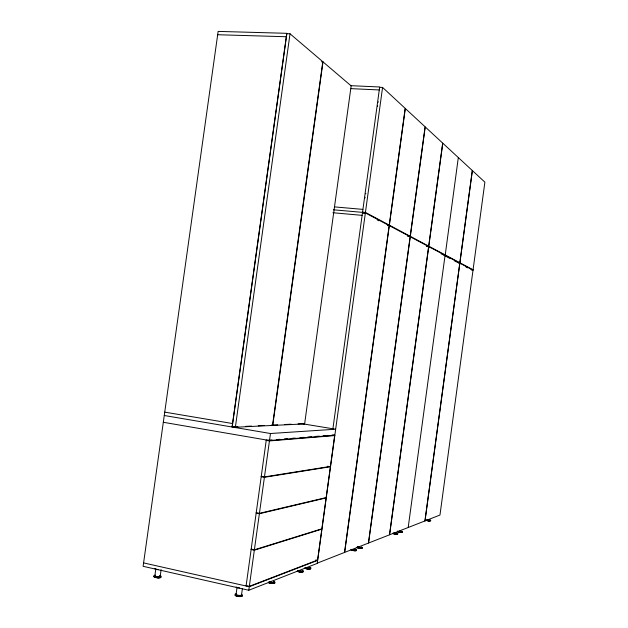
<?xml version="1.0" encoding="UTF-8"?>
<svg xmlns="http://www.w3.org/2000/svg" width="628" height="628" viewBox="0 0 628 628"><rect width="100%" height="100%" fill="white"/><g stroke="black" fill="none" stroke-linecap="round" stroke-linejoin="round"><path stroke-width="0.94" d="M236.136 586.937L236.583 587.635L239.566 587.941M402.163 532.238L400.695 532.309M424.921 520.942L459.782 263.108M459.829 262.747L472.303 170.51M425.023 520.902L459.869 263.156L458.432 263.014M472.382 170.588L459.916 262.794L457.679 262.528M426.365 246.372L428.743 246.608L473.017 270.15L439.969 515.046L408.302 527.457M471.008 269.585L473.065 269.797L484.887 182.167L458.409 157.652M332.824 429.364L379.681 86.986L350.44 85.659M331.859 435.118L334.669 435.589L330.446 466.4L264.459 476.911L261.256 476.322M362.537 212.656L365.37 212.908L317.242 563.387L248.79 590.249L143.113 566.307L218.136 31.4L286.784 33.315L232.07 427.001M382.57 87.433L405.178 108.369L389.234 225.099L365.433 212.413L382.57 87.433L379.728 87.3M365.37 212.908L389.172 225.57L344.521 552.452L317.368 563.096M389.313 225.64L344.678 552.389L368.416 543.087L410.139 236.717L389.313 225.64L387.539 225.476M410.202 236.277L389.376 225.177L405.311 108.495L425.109 126.817L410.202 236.277L407.682 236.042M410.32 236.348L425.227 126.927L442.685 143.098L428.689 246.137L410.32 236.348L407.808 236.104M428.743 246.608L389.603 534.781L408.192 527.504L445.071 255.29L443.564 255.141M473.065 269.797L428.798 246.2L442.795 143.192L458.314 157.565L445.228 254.96L443.619 254.756M235.367 427.236L290.026 33.786L286.855 33.7L232.234 426.702L235.367 427.236L272.521 425.446L322.808 61.717L290.026 33.786M236.081 594.386L237.062 587.266M241.505 594.991L242.369 588.766M246.082 585.995L266.28 439.993M248.79 590.249L249.277 586.717L317.65 560.357L315.751 559.956M249.332 586.324L254.324 550.199L321.842 529.137L317.611 560.058L249.332 586.324L246.137 585.602M254.379 549.806L259.372 513.728L326.128 497.918L321.889 528.8L254.379 549.806L251.184 549.123M259.427 513.335L264.404 477.304L330.399 466.737L326.168 497.588L259.427 513.335L256.224 512.699M264.459 476.911L269.436 440.935L334.669 435.589M163.311 422.275L269.49 440.542L270.464 433.508L335.627 429.222L300.914 423.523M271.28 425.187L272.74 425.439L322.996 61.882L321.52 61.827M272.74 425.439L304.619 423.9L351.154 85.871L322.996 61.882M154.865 575.782L155.807 569.062M160.179 576.378L161.121 569.659M361.5 548.197L361.076 547.914M157.966 569.306L157.4 569.69L154.676 568.638M352.19 550.12L351.876 549.806M429.199 520.918L430.69 520.8L429.693 521.052M398.176 531.657L398.851 532.002M361.367 548.024L360.959 548.299M352.991 550.45L355.283 550.638M426.938 520.353L427.715 520.706M400.939 532.285L401.653 532.136L400.79 532.285M357.677 546.76L358.918 546.705M401.512 532.214L401.08 532.285M396.841 534.114L396.111 534.13M429.474 520.934L429.929 520.832L428.555 520.793M272.018 439.914L266.225 440.377L269.436 440.935M276.846 439.529L279.735 439.302M284.562 438.909L287.459 438.682M292.287 438.289L295.184 438.061M300.003 437.677L303.866 437.363M307.728 437.057L311.59 436.743M315.452 436.436L319.307 436.122M323.169 435.816L327.031 435.51M269.49 440.542L334.803 435.243L332.871 434.929M361.084 548.26L360.496 548.315M234.009 426.907L237.886 426.726M245.65 426.357L251.475 426.082M258.265 425.76L264.09 425.486M271.846 425.117L277.67 424.842M284.46 424.52L291.251 424.198M298.049 423.876L301.927 423.688M360.935 548.268L360.503 548.244M401.182 532.246L400.633 532.277M429.693 520.895L429.207 520.863M217.673 34.736L286.305 36.738M351.005 88.642L379.273 89.953M400.507 532.293L400.939 532.418M429.269 520.887L429.105 520.91M429.05 520.91L429.568 520.95M354.349 550.638L353.886 550.568M360.119 548.22L359.499 548.158M360.174 548.252L359.035 548.181M334.724 206.918L362.898 209.383M365.433 212.413L362.607 212.162L364.319 213.065M333.35 209.791L362.489 212.366L364.193 213.269M332.942 212.743L362.081 215.349M402.226 532.026A2.473 0.4 8.5 0 1 400.499 532.277L400.695 532.403M395.726 534.098L397.603 534.098L397.202 533.792M396.111 534.224L394.313 533.957M387.46 224.942L389.376 225.177M387.398 225.405L389.172 225.57M426.42 245.964L428.798 246.2M471.644 270.009L473.017 270.15M400.452 532.379L398.788 531.94M395.734 534.035L394.109 533.706M429.057 521.005L428.547 520.855M428.343 520.29L430.761 520.369L429.795 519.937M428.453 520.259L429.858 520.07M428.586 520.95L426.326 520.282M399.863 530.966L400.264 531.029M399.934 532.316L399.416 532.238M353.682 550.489L353.219 550.418M428.689 520.361L426.467 519.851M428.681 520.416L427.692 520.212M302.782 423.594L304.619 423.9M399.722 532.175L399.165 532.191M164.74 412.125L232.548 423.531M164.261 415.508L270.464 433.508M358.831 548.071L359.287 548.126M327.588 466.235L329.464 466.573M261.201 476.715L264.404 477.304M359.075 548.165L358.619 548.024M428.963 519.851L429.356 519.835M427.629 520.683L428.037 520.769M256.169 513.092L259.372 513.728M398.921 532.136L399.353 532.112M395.891 532.866L397.171 533.368L394.101 533.125M251.129 549.516L254.324 550.199M427.872 520.738L426.404 520.322M143.592 562.9L249.277 586.717M399.031 531.398L401.677 531.445M399.18 532.081L398.466 532.034M394.572 533.894L392.979 533.51M352.677 549.618L355.825 549.767L355.063 549.312M399.008 532.042L397.548 531.649M427.048 520.431L427.574 520.667M352.653 550.34L352.072 550.12M394.243 533.816L393.426 533.478M398.482 531.916L398.262 531.767M394.101 533.776L393.638 533.643M377.153 219.871L378.865 220.773M428.155 246.883L429.882 247.801M441.139 253.759L442.866 254.678M444.695 255.643L449.891 258.398M454.217 260.691L456.815 262.064M466.039 266.955L467.695 267.834M361.414 547.239L360.26 547.6L357.677 547.012M240.438 596.294A2.536 0.612 6.7 0 1 238.656 596.278M237.816 596.153A2.536 0.612 6.7 0 1 236.387 595.674M237.572 595.996A2.536 0.612 6.7 0 1 236.536 595.65M240.956 596.27A2.732 0.659 6.7 0 1 238.35 596.286M237.753 596.192A2.732 0.659 6.7 0 1 236.207 595.674M240.116 596.286A2.732 0.659 6.7 0 1 239.566 596.294M237.769 596.09A2.732 0.659 6.7 0 1 236.371 595.658M241.395 594.347A3.705 0.895 6.7 0 1 241.293 595.634A3.705 0.895 6.7 0 1 235.995 594.967A3.705 0.895 6.7 0 1 236.513 593.735M242.157 595.556A3.705 0.895 6.7 0 1 238.671 596.372A3.705 0.895 6.7 0 1 235.217 594.779M241.804 595.634A3.509 0.848 6.7 0 1 238.844 596.537A3.509 0.848 6.7 0 1 235.374 595.014M241.49 594.92A2.732 0.659 6.7 0 1 238.185 595.273A2.732 0.659 6.7 0 1 236.505 594.088M159.653 577.462A2.481 0.573 5.7 0 1 156.396 577.454M155.508 577.218A2.481 0.573 5.7 0 1 154.92 576.81M159.394 577.454A2.481 0.573 5.7 0 1 156.937 577.446M155.352 577.053A2.481 0.573 5.7 0 1 155.014 576.849M159.936 577.446A2.677 0.62 5.7 0 1 156.05 577.43M155.359 577.234A2.677 0.62 5.7 0 1 154.731 576.794M159.708 577.454A2.677 0.62 5.7 0 1 156.608 577.446M155.375 577.14A2.677 0.62 5.7 0 1 154.826 576.842M159.677 575.609A3.635 0.832 5.7 0 1 160.164 576.904A3.635 0.832 5.7 0 1 154.771 576.371A3.635 0.832 5.7 0 1 155.501 575.201M160.407 576.645A3.635 0.84 5.7 0 1 157.738 577.705A3.635 0.84 5.7 0 1 154.111 576.182M160.423 576.936A3.438 0.793 5.7 0 1 157.699 577.846A3.438 0.793 5.7 0 1 154.127 576.473M159.881 576.017A2.677 0.612 5.7 0 1 159.096 576.732A2.677 0.612 5.7 0 1 155.634 576.339A2.677 0.612 5.7 0 1 155.391 575.515M273.73 583.074A2.363 0.534 7.2 0 1 270.48 583.074A2.543 0.573 7.2 0 0 273.91 583.106M269.64 582.831A2.363 0.534 7.2 0 1 269.114 582.494M269.702 582.917A2.543 0.573 7.2 0 1 268.933 582.486M274.671 583.067A3.266 0.738 7.2 0 1 271.893 583.49A3.266 0.738 7.2 0 1 268.289 582.509M274.774 582.713A3.454 0.777 7.2 0 1 272.685 583.404A3.454 0.777 7.2 0 1 268.415 582.517M274.067 582.321A3.454 0.777 7.2 0 1 274.295 582.423M273.612 581.418A3.454 0.777 7.2 0 1 273.91 582.651A3.454 0.777 7.2 0 1 268.706 581.889M273.478 581.654A2.543 0.573 7.2 0 1 273.188 582.431A2.543 0.573 7.2 0 1 269.632 581.936M302.17 571.778A2.206 0.471 7.5 0 1 299.697 571.802M299.226 571.708A2.206 0.471 7.5 0 1 297.9 571.182M302.327 571.802A2.379 0.502 7.5 0 1 299.407 571.786M299.156 571.731A2.379 0.502 7.5 0 1 297.735 571.166M302.311 570.287A3.226 0.683 7.5 0 1 302.311 571.315A3.226 0.683 7.5 0 1 297.562 570.601M303.041 571.315A3.226 0.683 7.5 0 1 301.479 572.006A3.226 0.683 7.5 0 1 297.279 571.19M302.468 571.048A3.226 0.683 7.5 0 1 302.696 571.135M302.979 571.566A3.062 0.652 7.5 0 1 300.906 572.116A3.062 0.652 7.5 0 1 297.146 571.19M302.241 570.546A2.379 0.502 7.5 0 1 301.652 571.119A2.379 0.502 7.5 0 1 298.606 570.711M355.275 549.202A2.818 0.518 8.1 0 1 355.629 550.089A2.818 0.518 8.1 0 1 351.256 549.319M356.421 550.285A2.818 0.526 8.1 0 1 354.459 550.646A2.818 0.526 8.1 0 1 351.052 549.838M356.257 550.418A2.669 0.495 8.1 0 1 353.964 550.717A2.669 0.495 8.1 0 1 351.028 549.806M309.808 568.67A2.167 0.455 7.6 0 1 306.629 568.646M306.064 568.473A2.167 0.455 7.6 0 1 305.538 568.026M309.973 568.638A2.339 0.487 7.6 0 1 308.905 568.944A2.339 0.487 7.6 0 1 306.55 568.662M306.126 568.544A2.339 0.487 7.6 0 1 305.373 568.002M310.577 568.316A3.171 0.659 7.6 0 1 308.74 568.976A3.171 0.659 7.6 0 1 304.666 568.01A3.007 0.628 7.6 0 0 308.183 569.062A3.007 0.628 7.6 0 0 310.515 568.56M309.847 567.312A3.171 0.659 7.6 0 1 309.887 568.309A3.171 0.659 7.6 0 1 305.216 567.602M309.306 567.374A2.339 0.487 7.6 0 1 309.51 568.089A2.339 0.487 7.6 0 1 306.244 567.712M377.656 106.258A2.991 0.973 -86.9 0 1 377.593 105.535M378.213 102.176A2.991 0.973 -86.9 0 1 378.464 101.877M365.088 197.922A2.952 0.989 -85.3 0 1 365.017 197.239M365.653 193.824A2.952 0.989 -85.3 0 1 365.904 193.479M396.339 532.842A2.512 0.408 8.4 0 1 397.163 533.627A2.512 0.408 8.4 0 1 393.144 532.952M397.155 533.604A2.512 0.408 8.4 0 1 396.668 534.145A2.512 0.408 8.4 0 1 393.073 533.478M362.105 547.922A2.779 0.51 8.2 0 1 359.82 548.283A2.779 0.51 8.2 0 1 356.775 547.294M361.689 547.922A2.63 0.479 8.2 0 1 361.116 548.487A2.63 0.479 8.2 0 1 357.646 547.969A2.63 0.479 8.2 0 1 357.45 547.294M361.524 547.059A2.779 0.502 8.2 0 1 361.532 547.781A2.779 0.502 8.2 0 1 357.638 547.247M400.499 532.277A2.473 0.4 8.5 0 1 397.5 531.555M401.59 531.217A2.473 0.4 8.5 0 1 401.198 531.806A2.473 0.4 8.5 0 1 397.571 531.037M410.265 236.78L368.558 543.032L389.486 534.836L428.634 246.553L410.265 236.78"/></g></svg>
